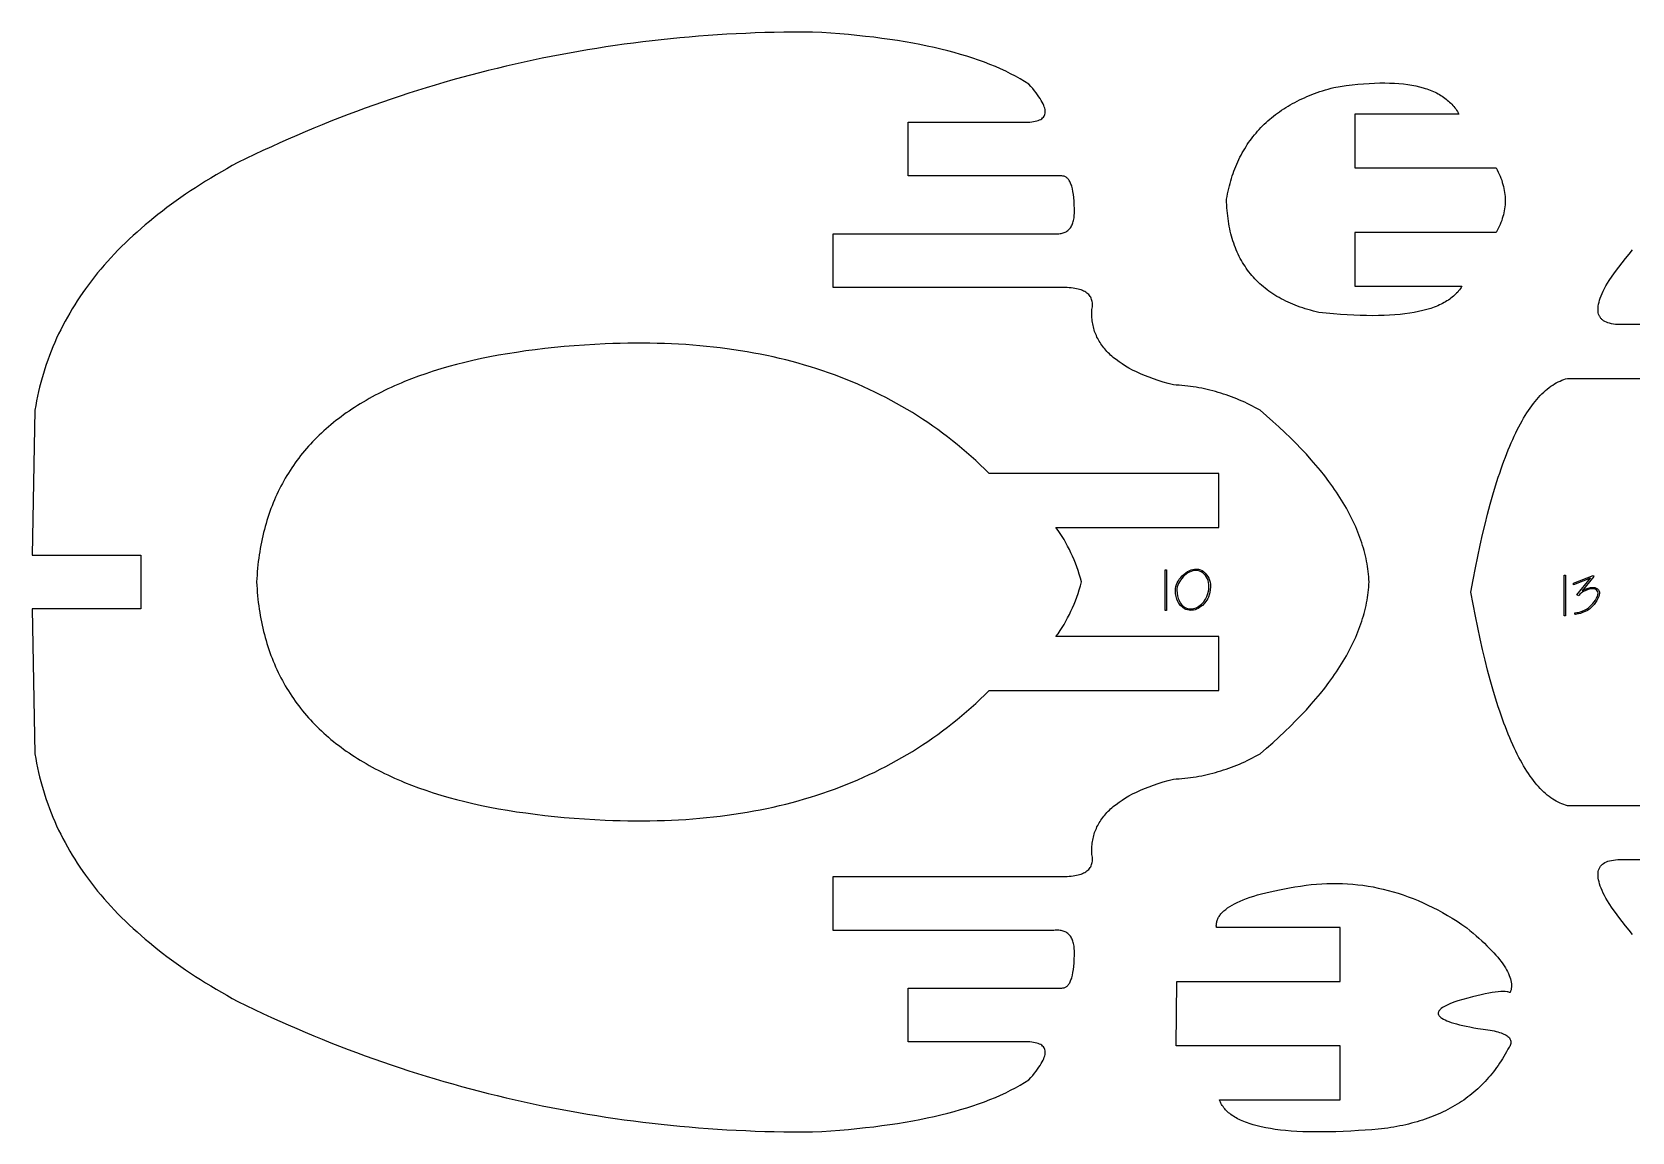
# Model space of a CAD drawing. Extents: x 0.3 to 47.7, y 0.3 to 6.
# Drawn here: x 7.138 to 10.882, y 0.287 to 2.861 of the extents above; entities that cross this region are included whole.
import ezdxf

# ---------------------------------------------------------------- set-up
doc = ezdxf.new("R2010")
doc.units = 0
doc.header["$MEASUREMENT"] = 0
doc.layers.get('0').update_dxf_attribs({"linetype": 'CONTINUOUS'})
doc.layers.add('NUMBERS', color=1, linetype='CONTINUOUS')

msp = doc.modelspace()

# ---------------------------------------------------------------- linework, layer by layer
for points in [[(9.4677, 0.4983), (9.1881, 0.4983), (9.1881, 0.6243), (9.5481, 0.6243), (9.5498, 0.6244), (9.5514, 0.6246), (9.553, 0.6249), (9.5546, 0.6255), (9.5561, 0.6261), (9.5575, 0.6269), (9.5589, 0.6279), (9.5603, 0.629), (9.5615, 0.6303), (9.5628, 0.6317), (9.564, 0.6332), (9.5651, 0.635), (9.5662, 0.6368), (9.5672, 0.6388), (9.5682, 0.641), (9.5691, 0.6433), (9.57, 0.6458), (9.5708, 0.6484), (9.5723, 0.6541), (9.5736, 0.6604), (9.5747, 0.6673), (9.5756, 0.6748), (9.5763, 0.6829), (9.5767, 0.6916), (9.577, 0.7009), (9.5771, 0.7048), (9.5772, 0.7086), (9.5771, 0.7122), (9.5769, 0.7157), (9.5766, 0.719), (9.5762, 0.7223), (9.5758, 0.7254), (9.5751, 0.7283), (9.5744, 0.7311), (9.5736, 0.7338), (9.5727, 0.7364), (9.5717, 0.7388), (9.5705, 0.7411), (9.5693, 0.7433), (9.568, 0.7453), (9.5665, 0.7472), (9.565, 0.7489), (9.5633, 0.7505), (9.5615, 0.752), (9.5597, 0.7534), (9.5577, 0.7546), (9.5556, 0.7557), (9.5534, 0.7567), (9.5511, 0.7575), (9.5487, 0.7582), (9.5462, 0.7587), (9.5436, 0.7591), (9.5409, 0.7594), (9.538, 0.7596), (9.5351, 0.7596), (9.5321, 0.7595), (9.5289, 0.7592), (9.0126, 0.7592), (9.0126, 0.8852), (9.5394, 0.8852), (9.5449, 0.8851), (9.5503, 0.885), (9.5554, 0.8851), (9.5603, 0.8853), (9.5651, 0.8856), (9.5696, 0.886), (9.574, 0.8865), (9.5781, 0.8872), (9.582, 0.8879), (9.5858, 0.8888), (9.5893, 0.8898), (9.5927, 0.8909), (9.5958, 0.8921), (9.5988, 0.8934), (9.6015, 0.8948), (9.6041, 0.8964), (9.6065, 0.8981), (9.6086, 0.8998), (9.6106, 0.9017), (9.6123, 0.9037), (9.6139, 0.9059), (9.6153, 0.9081), (9.6165, 0.9104), (9.6174, 0.9129), (9.6182, 0.9155), (9.6188, 0.9182), (9.6192, 0.921), (9.6193, 0.9239), (9.6193, 0.9269), (9.6191, 0.9301), (9.6187, 0.9333), (9.6181, 0.9367), (9.6179, 0.9406), (9.6178, 0.9444), (9.6178, 0.9482), (9.6179, 0.952), (9.6181, 0.9558), (9.6184, 0.9595), (9.6188, 0.9631), (9.6193, 0.9668), (9.62, 0.9703), (9.6207, 0.9739), (9.6215, 0.9774), (9.6224, 0.9809), (9.6234, 0.9844), (9.6245, 0.9878), (9.6257, 0.9912), (9.627, 0.9945), (9.6285, 0.9978), (9.63, 1.0011), (9.6316, 1.0043), (9.6333, 1.0075), (9.6351, 1.0107), (9.6371, 1.0138), (9.6391, 1.0169), (9.6412, 1.02), (9.6434, 1.023), (9.6457, 1.026), (9.6482, 1.0289), (9.6507, 1.0319), (9.6533, 1.0347), (9.656, 1.0376), (9.6589, 1.0404), (9.6618, 1.0432), (9.6648, 1.0459), (9.6679, 1.0486), (9.6712, 1.0513), (9.6745, 1.0539), (9.6815, 1.059), (9.6888, 1.0641), (9.6966, 1.0689), (9.7048, 1.0736), (9.7134, 1.0782), (9.7223, 1.0826), (9.7317, 1.0869), (9.7415, 1.0911), (9.7517, 1.0951), (9.7623, 1.099), (9.7733, 1.1027), (9.7847, 1.1063), (9.7965, 1.1097), (9.8087, 1.113), (9.8154, 1.1133), (9.8222, 1.1138), (9.8289, 1.1144), (9.8355, 1.115), (9.8422, 1.1158), (9.8488, 1.1167), (9.8554, 1.1176), (9.862, 1.1186), (9.8685, 1.1198), (9.875, 1.121), (9.8815, 1.1223), (9.888, 1.1238), (9.8944, 1.1253), (9.9008, 1.1269), (9.9072, 1.1286), (9.9136, 1.1304), (9.9199, 1.1323), (9.9262, 1.1343), (9.9324, 1.1364), (9.9387, 1.1386), (9.9449, 1.1409), (9.9511, 1.1433), (9.9573, 1.1457), (9.9634, 1.1483), (9.9695, 1.151), (9.9756, 1.1537), (9.9816, 1.1566), (9.9876, 1.1595), (9.9936, 1.1626), (9.9996, 1.1657), (10.0056, 1.169), (10.0115, 1.1723), (10.0266, 1.1853), (10.0414, 1.1982), (10.0556, 1.2111), (10.0694, 1.224), (10.0827, 1.2368), (10.0955, 1.2497), (10.1079, 1.2625), (10.1199, 1.2752), (10.1313, 1.288), (10.1423, 1.3007), (10.1528, 1.3134), (10.1629, 1.3261), (10.1725, 1.3387), (10.1816, 1.3513), (10.186, 1.3576), (10.1903, 1.3639), (10.1945, 1.3702), (10.1985, 1.3765), (10.2025, 1.3828), (10.2063, 1.389), (10.21, 1.3953), (10.2136, 1.4016), (10.217, 1.4078), (10.2204, 1.414), (10.2236, 1.4203), (10.2267, 1.4265), (10.2297, 1.4327), (10.2326, 1.4389), (10.2354, 1.4452), (10.238, 1.4514), (10.2406, 1.4576), (10.243, 1.4637), (10.2453, 1.4699), (10.2475, 1.4761), (10.2496, 1.4823), (10.2515, 1.4884), (10.2534, 1.4946), (10.2551, 1.5007), (10.2567, 1.5069), (10.2582, 1.513), (10.2596, 1.5192), (10.2608, 1.5253), (10.262, 1.5314), (10.263, 1.5375), (10.2639, 1.5436), (10.2647, 1.5497), (10.2654, 1.5558), (10.2659, 1.5619), (10.2664, 1.568), (10.2667, 1.5741), (10.2664, 1.5801), (10.2659, 1.5862), (10.2654, 1.5923), (10.2647, 1.5984), (10.2639, 1.6045), (10.263, 1.6106), (10.262, 1.6167), (10.2608, 1.6228), (10.2596, 1.629), (10.2582, 1.6351), (10.2567, 1.6412), (10.2551, 1.6474), (10.2534, 1.6535), (10.2515, 1.6597), (10.2496, 1.6658), (10.2475, 1.672), (10.2453, 1.6782), (10.243, 1.6844), (10.2406, 1.6906), (10.238, 1.6968), (10.2354, 1.703), (10.2326, 1.7092), (10.2297, 1.7154), (10.2267, 1.7216), (10.2236, 1.7278), (10.2204, 1.7341), (10.217, 1.7403), (10.2136, 1.7466), (10.21, 1.7528), (10.2063, 1.7591), (10.2025, 1.7654), (10.1985, 1.7716), (10.1945, 1.7779), (10.1903, 1.7842), (10.186, 1.7905), (10.1816, 1.7968), (10.1725, 1.8094), (10.1629, 1.8221), (10.1528, 1.8347), (10.1423, 1.8474), (10.1313, 1.8601), (10.1199, 1.8729), (10.1079, 1.8857), (10.0955, 1.8985), (10.0827, 1.9113), (10.0694, 1.9241), (10.0556, 1.937), (10.0414, 1.9499), (10.0266, 1.9629), (10.0115, 1.9758), (10.0056, 1.9792), (9.9996, 1.9824), (9.9936, 1.9855), (9.9876, 1.9886), (9.9816, 1.9915), (9.9756, 1.9944), (9.9695, 1.9971), (9.9634, 1.9998), (9.9573, 2.0024), (9.9511, 2.0049), (9.9449, 2.0072), (9.9387, 2.0095), (9.9324, 2.0117), (9.9262, 2.0138), (9.9199, 2.0158), (9.9136, 2.0177), (9.9072, 2.0195), (9.9008, 2.0212), (9.8944, 2.0228), (9.888, 2.0244), (9.8815, 2.0258), (9.875, 2.0271), (9.8685, 2.0283), (9.862, 2.0295), (9.8554, 2.0305), (9.8488, 2.0315), (9.8422, 2.0323), (9.8355, 2.0331), (9.8289, 2.0337), (9.8222, 2.0343), (9.8154, 2.0348), (9.8087, 2.0351), (9.7965, 2.0384), (9.7847, 2.0419), (9.7733, 2.0454), (9.7623, 2.0492), (9.7517, 2.053), (9.7415, 2.057), (9.7317, 2.0612), (9.7223, 2.0655), (9.7134, 2.0699), (9.7048, 2.0745), (9.6966, 2.0792), (9.6888, 2.0841), (9.6815, 2.0891), (9.6745, 2.0942), (9.6712, 2.0969), (9.6679, 2.0995), (9.6648, 2.1022), (9.6618, 2.105), (9.6589, 2.1077), (9.656, 2.1105), (9.6533, 2.1134), (9.6507, 2.1163), (9.6482, 2.1192), (9.6457, 2.1221), (9.6434, 2.1251), (9.6412, 2.1281), (9.6391, 2.1312), (9.6371, 2.1343), (9.6351, 2.1374), (9.6333, 2.1406), (9.6316, 2.1438), (9.63, 2.147), (9.6285, 2.1503), (9.627, 2.1536), (9.6257, 2.157), (9.6245, 2.1603), (9.6234, 2.1637), (9.6224, 2.1672), (9.6215, 2.1707), (9.6207, 2.1742), (9.62, 2.1778), (9.6193, 2.1814), (9.6188, 2.185), (9.6184, 2.1887), (9.6181, 2.1924), (9.6179, 2.1961), (9.6178, 2.1999), (9.6178, 2.2037), (9.6179, 2.2075), (9.6181, 2.2114), (9.6187, 2.2148), (9.6191, 2.2181), (9.6193, 2.2212), (9.6193, 2.2242), (9.6192, 2.2272), (9.6188, 2.23), (9.6182, 2.2326), (9.6174, 2.2352), (9.6165, 2.2377), (9.6153, 2.24), (9.6139, 2.2423), (9.6123, 2.2444), (9.6106, 2.2464), (9.6086, 2.2483), (9.6065, 2.2501), (9.6041, 2.2517), (9.6015, 2.2533), (9.5988, 2.2547), (9.5958, 2.2561), (9.5927, 2.2573), (9.5893, 2.2584), (9.5858, 2.2593), (9.582, 2.2602), (9.5781, 2.261), (9.574, 2.2616), (9.5696, 2.2621), (9.5651, 2.2625), (9.5603, 2.2628), (9.5554, 2.263), (9.5503, 2.2631), (9.5449, 2.2631), (9.5394, 2.2629), (9.0126, 2.2629), (9.0126, 2.3889), (9.5289, 2.3889), (9.5321, 2.3886), (9.5351, 2.3885), (9.538, 2.3885), (9.5409, 2.3887), (9.5436, 2.389), (9.5462, 2.3894), (9.5487, 2.39), (9.5511, 2.3906), (9.5534, 2.3915), (9.5556, 2.3924), (9.5577, 2.3935), (9.5597, 2.3947), (9.5615, 2.3961), (9.5633, 2.3976), (9.565, 2.3992), (9.5665, 2.401), (9.568, 2.4028), (9.5693, 2.4049), (9.5705, 2.407), (9.5717, 2.4093), (9.5727, 2.4117), (9.5736, 2.4143), (9.5744, 2.417), (9.5751, 2.4198), (9.5758, 2.4228), (9.5762, 2.4259), (9.5766, 2.4291), (9.5769, 2.4324), (9.5771, 2.4359), (9.5772, 2.4395), (9.5771, 2.4433), (9.577, 2.4472), (9.5767, 2.4565), (9.5763, 2.4652), (9.5756, 2.4733), (9.5747, 2.4808), (9.5736, 2.4877), (9.5723, 2.494), (9.5708, 2.4997), (9.57, 2.5023), (9.5691, 2.5048), (9.5682, 2.5071), (9.5672, 2.5093), (9.5662, 2.5113), (9.5651, 2.5132), (9.564, 2.5149), (9.5628, 2.5164), (9.5615, 2.5179), (9.5603, 2.5191), (9.5589, 2.5202), (9.5575, 2.5212), (9.5561, 2.522), (9.5546, 2.5227), (9.553, 2.5232), (9.5514, 2.5235), (9.5498, 2.5237), (9.5481, 2.5238), (9.1881, 2.5238), (9.1881, 2.6498), (9.4677, 2.6498), (9.4726, 2.65), (9.4772, 2.6504), (9.4815, 2.651), (9.4855, 2.6517), (9.4891, 2.6526), (9.4925, 2.6536), (9.4955, 2.6549), (9.4982, 2.6562), (9.5006, 2.6578), (9.5027, 2.6595), (9.5045, 2.6614), (9.506, 2.6634), (9.5072, 2.6656), (9.508, 2.668), (9.5086, 2.6705), (9.5088, 2.6732), (9.5088, 2.6761), (9.5084, 2.6791), (9.5077, 2.6823), (9.5067, 2.6856), (9.5054, 2.6891), (9.5037, 2.6928), (9.5018, 2.6967), (9.4995, 2.7007), (9.497, 2.7049), (9.4941, 2.7092), (9.4909, 2.7137), (9.4874, 2.7184), (9.4836, 2.7232), (9.4795, 2.7282), (9.4751, 2.7333), (9.4704, 2.7387), (9.4603, 2.745), (9.4499, 2.7512), (9.4391, 2.7572), (9.4279, 2.763), (9.4164, 2.7687), (9.4045, 2.7742), (9.3922, 2.7796), (9.3796, 2.7848), (9.3665, 2.7898), (9.3531, 2.7947), (9.3394, 2.7994), (9.3252, 2.8039), (9.3107, 2.8083), (9.2958, 2.8125), (9.2806, 2.8166), (9.2649, 2.8205), (9.2489, 2.8242), (9.2326, 2.8278), (9.2158, 2.8312), (9.1987, 2.8344), (9.1812, 2.8375), (9.1633, 2.8404), (9.1451, 2.8432), (9.1265, 2.8458), (9.1075, 2.8482), (9.0882, 2.8505), (9.0684, 2.8526), (9.0483, 2.8545), (9.0279, 2.8563), (9.007, 2.8579), (8.9858, 2.8593), (8.9642, 2.8606), (8.9418, 2.8606), (8.9194, 2.8605), (8.897, 2.8602), (8.8747, 2.8597), (8.8524, 2.8591), (8.8302, 2.8584), (8.808, 2.8574), (8.7859, 2.8564), (8.7638, 2.8552), (8.7418, 2.8538), (8.7198, 2.8523), (8.6978, 2.8506), (8.6759, 2.8488), (8.6541, 2.8468), (8.6323, 2.8447), (8.6105, 2.8425), (8.5888, 2.84), (8.5671, 2.8375), (8.5455, 2.8347), (8.5239, 2.8318), (8.5023, 2.8288), (8.4809, 2.8256), (8.4594, 2.8223), (8.438, 2.8188), (8.4167, 2.8152), (8.3953, 2.8114), (8.3741, 2.8075), (8.3529, 2.8034), (8.3317, 2.7991), (8.3106, 2.7947), (8.2895, 2.7902), (8.2684, 2.7855), (8.2475, 2.7806), (8.2265, 2.7756), (8.2056, 2.7705), (8.1848, 2.7652), (8.164, 2.7597), (8.1432, 2.7541), (8.1225, 2.7484), (8.1018, 2.7425), (8.0812, 2.7364), (8.0606, 2.7302), (8.0401, 2.7238), (8.0196, 2.7173), (7.9991, 2.7106), (7.9787, 2.7038), (7.9584, 2.6968), (7.9381, 2.6897), (7.9178, 2.6824), (7.8976, 2.675), (7.8775, 2.6674), (7.8573, 2.6597), (7.8373, 2.6518), (7.8172, 2.6438), (7.7972, 2.6356), (7.7773, 2.6273), (7.7574, 2.6188), (7.7376, 2.6102), (7.7178, 2.6014), (7.698, 2.5924), (7.6783, 2.5833), (7.6586, 2.5741), (7.639, 2.5647), (7.6194, 2.5552), (7.6064, 2.548), (7.5936, 2.5409), (7.581, 2.5336), (7.5685, 2.5263), (7.5562, 2.5189), (7.5441, 2.5115), (7.5322, 2.504), (7.5204, 2.4965), (7.5088, 2.4889), (7.4974, 2.4812), (7.4862, 2.4735), (7.4752, 2.4657), (7.4643, 2.4578), (7.4536, 2.4499), (7.4431, 2.4419), (7.4327, 2.4339), (7.4226, 2.4258), (7.4126, 2.4176), (7.4028, 2.4094), (7.3932, 2.4011), (7.3837, 2.3928), (7.3744, 2.3844), (7.3653, 2.3759), (7.3564, 2.3674), (7.3477, 2.3588), (7.3391, 2.3501), (7.3307, 2.3414), (7.3225, 2.3326), (7.3145, 2.3238), (7.3066, 2.3149), (7.2989, 2.3059), (7.2914, 2.2969), (7.2841, 2.2878), (7.2769, 2.2787), (7.27, 2.2695), (7.2632, 2.2602), (7.2566, 2.2509), (7.2501, 2.2415), (7.2439, 2.232), (7.2378, 2.2225), (7.2319, 2.213), (7.2261, 2.2033), (7.2206, 2.1936), (7.2152, 2.1839), (7.21, 2.174), (7.205, 2.1642), (7.2001, 2.1542), (7.1955, 2.1442), (7.191, 2.1342), (7.1867, 2.124), (7.1825, 2.1138), (7.1786, 2.1036), (7.1748, 2.0933), (7.1712, 2.0829), (7.1677, 2.0725), (7.1645, 2.062), (7.1614, 2.0514), (7.1585, 2.0408), (7.1558, 2.0301), (7.1533, 2.0194), (7.1509, 2.0086), (7.1487, 1.9977), (7.1467, 1.9868), (7.1449, 1.9758), (7.1379, 1.6371), (7.3925, 1.6371), (7.3925, 1.5111), (7.1379, 1.5111), (7.1449, 1.1723), (7.1467, 1.1613), (7.1487, 1.1504), (7.1509, 1.1395), (7.1533, 1.1287), (7.1558, 1.118), (7.1585, 1.1073), (7.1614, 1.0967), (7.1645, 1.0861), (7.1677, 1.0756), (7.1712, 1.0652), (7.1748, 1.0548), (7.1786, 1.0445), (7.1825, 1.0343), (7.1867, 1.0241), (7.191, 1.014), (7.1955, 1.0039), (7.2001, 0.9939), (7.205, 0.984), (7.21, 0.9741), (7.2152, 0.9643), (7.2206, 0.9545), (7.2261, 0.9448), (7.2319, 0.9352), (7.2378, 0.9256), (7.2439, 0.9161), (7.2501, 0.9066), (7.2566, 0.8972), (7.2632, 0.8879), (7.27, 0.8786), (7.2769, 0.8694), (7.2841, 0.8603), (7.2914, 0.8512), (7.2989, 0.8422), (7.3066, 0.8332), (7.3145, 0.8243), (7.3225, 0.8155), (7.3307, 0.8067), (7.3391, 0.798), (7.3477, 0.7894), (7.3564, 0.7808), (7.3653, 0.7722), (7.3744, 0.7638), (7.3837, 0.7554), (7.3932, 0.747), (7.4028, 0.7387), (7.4126, 0.7305), (7.4226, 0.7223), (7.4327, 0.7142), (7.4431, 0.7062), (7.4536, 0.6982), (7.4643, 0.6903), (7.4752, 0.6825), (7.4862, 0.6747), (7.4974, 0.6669), (7.5088, 0.6593), (7.5204, 0.6516), (7.5322, 0.6441), (7.5441, 0.6366), (7.5562, 0.6292), (7.5685, 0.6218), (7.581, 0.6145), (7.5936, 0.6073), (7.6064, 0.6001), (7.6194, 0.593), (7.639, 0.5834), (7.6586, 0.574), (7.6783, 0.5648), (7.698, 0.5557), (7.7178, 0.5468), (7.7376, 0.538), (7.7574, 0.5293), (7.7773, 0.5208), (7.7972, 0.5125), (7.8172, 0.5043), (7.8373, 0.4963), (7.8573, 0.4884), (7.8775, 0.4807), (7.8976, 0.4731), (7.9178, 0.4657), (7.9381, 0.4584), (7.9584, 0.4513), (7.9787, 0.4443), (7.9991, 0.4375), (8.0196, 0.4308), (8.0401, 0.4243), (8.0606, 0.4179), (8.0812, 0.4117), (8.1018, 0.4057), (8.1225, 0.3998), (8.1432, 0.394), (8.164, 0.3884), (8.1848, 0.3829), (8.2056, 0.3776), (8.2265, 0.3725), (8.2475, 0.3675), (8.2684, 0.3626), (8.2895, 0.3579), (8.3106, 0.3534), (8.3317, 0.349), (8.3529, 0.3448), (8.3741, 0.3407), (8.3953, 0.3367), (8.4167, 0.3329), (8.438, 0.3293), (8.4594, 0.3258), (8.4809, 0.3225), (8.5023, 0.3193), (8.5239, 0.3163), (8.5455, 0.3134), (8.5671, 0.3107), (8.5888, 0.3081), (8.6105, 0.3057), (8.6323, 0.3034), (8.6541, 0.3013), (8.6759, 0.2993), (8.6978, 0.2975), (8.7198, 0.2958), (8.7418, 0.2943), (8.7638, 0.2929), (8.7859, 0.2917), (8.808, 0.2907), (8.8302, 0.2898), (8.8524, 0.289), (8.8747, 0.2884), (8.897, 0.288), (8.9194, 0.2877), (8.9418, 0.2875), (8.9642, 0.2875), (8.9858, 0.2888), (9.007, 0.2902), (9.0279, 0.2919), (9.0483, 0.2936), (9.0684, 0.2956), (9.0882, 0.2977), (9.1075, 0.2999), (9.1265, 0.3024), (9.1451, 0.3049), (9.1633, 0.3077), (9.1812, 0.3106), (9.1987, 0.3137), (9.2158, 0.3169), (9.2326, 0.3203), (9.2489, 0.3239), (9.2649, 0.3276), (9.2806, 0.3315), (9.2958, 0.3356), (9.3107, 0.3398), (9.3252, 0.3442), (9.3394, 0.3487), (9.3531, 0.3534), (9.3665, 0.3583), (9.3796, 0.3633), (9.3922, 0.3685), (9.4045, 0.3739), (9.4164, 0.3794), (9.4279, 0.3851), (9.4391, 0.3909), (9.4499, 0.397), (9.4603, 0.4031), (9.4704, 0.4095), (9.4751, 0.4148), (9.4795, 0.4199), (9.4836, 0.4249), (9.4874, 0.4298), (9.4909, 0.4344), (9.4941, 0.4389), (9.497, 0.4433), (9.4995, 0.4474), (9.5018, 0.4515), (9.5037, 0.4553), (9.5054, 0.459), (9.5067, 0.4625), (9.5077, 0.4658), (9.5084, 0.469), (9.5088, 0.4721), (9.5088, 0.4749), (9.5086, 0.4776), (9.508, 0.4801), (9.5072, 0.4825), (9.506, 0.4847), (9.5045, 0.4867), (9.5027, 0.4886), (9.5006, 0.4903), (9.4982, 0.4919), (9.4955, 0.4933), (9.4925, 0.4945), (9.4891, 0.4955), (9.4855, 0.4964), (9.4815, 0.4971), (9.4772, 0.4977), (9.4726, 0.4981)], [(10.4841, 2.2659), (10.4823, 2.2631), (10.4804, 2.2603), (10.4783, 2.2576), (10.4762, 2.2549), (10.474, 2.2523), (10.4716, 2.2498), (10.4692, 2.2473), (10.4666, 2.2449), (10.464, 2.2425), (10.4612, 2.2402), (10.4583, 2.2379), (10.4553, 2.2358), (10.4522, 2.2336), (10.449, 2.2316), (10.4457, 2.2296), (10.4422, 2.2276), (10.4387, 2.2257), (10.435, 2.2239), (10.4313, 2.2221), (10.4274, 2.2204), (10.4234, 2.2188), (10.4193, 2.2172), (10.4152, 2.2157), (10.4109, 2.2142), (10.4019, 2.2114), (10.3925, 2.2089), (10.3827, 2.2066), (10.3725, 2.2046), (10.3618, 2.2028), (10.3507, 2.2013), (10.3392, 2.1999), (10.3272, 2.1989), (10.3148, 2.198), (10.3019, 2.1974), (10.2886, 2.1971), (10.2749, 2.1969), (10.2607, 2.1971), (10.2461, 2.1974), (10.2311, 2.198), (10.2156, 2.1989), (10.1997, 2.1999), (10.1834, 2.2013), (10.1666, 2.2028), (10.1494, 2.2046), (10.1428, 2.2062), (10.1363, 2.2078), (10.1299, 2.2096), (10.1236, 2.2114), (10.1175, 2.2133), (10.1114, 2.2152), (10.1054, 2.2173), (10.0995, 2.2194), (10.0937, 2.2216), (10.0881, 2.2239), (10.0825, 2.2263), (10.077, 2.2288), (10.0717, 2.2313), (10.0664, 2.234), (10.0612, 2.2367), (10.0562, 2.2395), (10.0512, 2.2423), (10.0463, 2.2453), (10.0416, 2.2483), (10.0369, 2.2515), (10.0324, 2.2547), (10.0279, 2.2579), (10.0236, 2.2613), (10.0193, 2.2647), (10.0152, 2.2683), (10.0112, 2.2719), (10.0072, 2.2756), (10.0034, 2.2793), (9.9997, 2.2832), (9.996, 2.2871), (9.9925, 2.2912), (9.9891, 2.2953), (9.9857, 2.2994), (9.9825, 2.3037), (9.9794, 2.308), (9.9764, 2.3125), (9.9735, 2.317), (9.9706, 2.3216), (9.9679, 2.3262), (9.9653, 2.331), (9.9628, 2.3358), (9.9604, 2.3407), (9.9581, 2.3457), (9.9559, 2.3508), (9.9538, 2.356), (9.9518, 2.3612), (9.9499, 2.3665), (9.9481, 2.372), (9.9464, 2.3774), (9.9448, 2.383), (9.9433, 2.3887), (9.9419, 2.3944), (9.9407, 2.4002), (9.9395, 2.4061), (9.9384, 2.4121), (9.9374, 2.4181), (9.9366, 2.4243), (9.9358, 2.4305), (9.9351, 2.4368), (9.9345, 2.4432), (9.9341, 2.4497), (9.9337, 2.4562), (9.9334, 2.4629), (9.9333, 2.4696), (9.9344, 2.4759), (9.9356, 2.4822), (9.937, 2.4884), (9.9384, 2.4945), (9.9398, 2.5005), (9.9414, 2.5065), (9.9431, 2.5124), (9.9448, 2.5183), (9.9467, 2.524), (9.9486, 2.5297), (9.9506, 2.5354), (9.9527, 2.5409), (9.9549, 2.5464), (9.9572, 2.5518), (9.9596, 2.5571), (9.9621, 2.5624), (9.9646, 2.5676), (9.9672, 2.5727), (9.97, 2.5778), (9.9728, 2.5827), (9.9757, 2.5876), (9.9787, 2.5925), (9.9818, 2.5972), (9.9849, 2.6019), (9.9882, 2.6066), (9.9915, 2.6111), (9.995, 2.6156), (9.9985, 2.62), (10.0021, 2.6243), (10.0058, 2.6286), (10.0096, 2.6328), (10.0135, 2.6369), (10.0174, 2.641), (10.0215, 2.6449), (10.0256, 2.6488), (10.0299, 2.6527), (10.0342, 2.6564), (10.0386, 2.6601), (10.0431, 2.6638), (10.0477, 2.6673), (10.0523, 2.6708), (10.0571, 2.6742), (10.062, 2.6775), (10.0669, 2.6808), (10.0719, 2.684), (10.077, 2.6871), (10.0822, 2.6902), (10.0875, 2.6931), (10.0929, 2.696), (10.0984, 2.6989), (10.104, 2.7016), (10.1096, 2.7043), (10.1153, 2.7069), (10.1212, 2.7095), (10.1271, 2.712), (10.1331, 2.7144), (10.1392, 2.7167), (10.1453, 2.719), (10.1516, 2.7212), (10.158, 2.7233), (10.1644, 2.7253), (10.1709, 2.7273), (10.1776, 2.7292), (10.1843, 2.731), (10.1989, 2.7333), (10.2132, 2.7353), (10.2271, 2.737), (10.2407, 2.7384), (10.2539, 2.7396), (10.2668, 2.7405), (10.2793, 2.7411), (10.2915, 2.7414), (10.3033, 2.7415), (10.3147, 2.7413), (10.3258, 2.7409), (10.3366, 2.7402), (10.3469, 2.7392), (10.357, 2.7379), (10.3667, 2.7363), (10.376, 2.7345), (10.385, 2.7325), (10.3936, 2.7301), (10.3978, 2.7288), (10.4018, 2.7275), (10.4058, 2.7261), (10.4098, 2.7246), (10.4136, 2.723), (10.4173, 2.7214), (10.421, 2.7197), (10.4245, 2.718), (10.428, 2.7162), (10.4314, 2.7143), (10.4347, 2.7123), (10.4379, 2.7103), (10.441, 2.7082), (10.444, 2.7061), (10.4469, 2.7038), (10.4498, 2.7015), (10.4526, 2.6992), (10.4552, 2.6968), (10.4578, 2.6943), (10.4603, 2.6917), (10.4627, 2.6891), (10.465, 2.6864), (10.4673, 2.6836), (10.4694, 2.6808), (10.4715, 2.6779), (10.4734, 2.6749), (10.4753, 2.6719), (10.4771, 2.6688), (10.2331, 2.6688), (10.2331, 2.5428), (10.5642, 2.5428), (10.5668, 2.5379), (10.5691, 2.5331), (10.5713, 2.5282), (10.5734, 2.5234), (10.5753, 2.5185), (10.577, 2.5137), (10.5785, 2.5089), (10.5799, 2.5041), (10.5811, 2.4993), (10.5822, 2.4945), (10.5831, 2.4898), (10.5838, 2.485), (10.5844, 2.4803), (10.5848, 2.4755), (10.5851, 2.4708), (10.5851, 2.4661), (10.5851, 2.4614), (10.5848, 2.4567), (10.5844, 2.452), (10.5838, 2.4473), (10.5831, 2.4426), (10.5822, 2.438), (10.5811, 2.4333), (10.5799, 2.4287), (10.5785, 2.4241), (10.577, 2.4194), (10.5753, 2.4148), (10.5734, 2.4102), (10.5713, 2.4056), (10.5691, 2.4011), (10.5668, 2.3965), (10.5642, 2.3919), (10.2331, 2.3919), (10.2331, 2.2659)], [(9.6913, 1.3203), (9.915, 1.3203), (9.915, 1.4463), (9.5339, 1.4463), (9.5389, 1.4532), (9.5437, 1.4603), (9.5484, 1.4675), (9.5529, 1.4748), (9.5572, 1.4823), (9.5613, 1.49), (9.5653, 1.4977), (9.5691, 1.5056), (9.5728, 1.5137), (9.5763, 1.5219), (9.5796, 1.5302), (9.5827, 1.5387), (9.5857, 1.5473), (9.5885, 1.5561), (9.5911, 1.565), (9.5936, 1.5741), (9.5911, 1.5831), (9.5885, 1.592), (9.5857, 1.6008), (9.5827, 1.6094), (9.5796, 1.6179), (9.5763, 1.6262), (9.5728, 1.6344), (9.5691, 1.6425), (9.5653, 1.6504), (9.5613, 1.6582), (9.5572, 1.6658), (9.5529, 1.6733), (9.5484, 1.6807), (9.5437, 1.6879), (9.5389, 1.6949), (9.5339, 1.7019), (9.915, 1.7019), (9.915, 1.8278), (9.6913, 1.8278), (9.3777, 1.8278), (9.3674, 1.838), (9.3569, 1.8481), (9.3463, 1.8579), (9.3356, 1.8676), (9.3247, 1.8771), (9.3138, 1.8864), (9.3027, 1.8956), (9.2915, 1.9046), (9.2802, 1.9134), (9.2688, 1.922), (9.2573, 1.9305), (9.2456, 1.9388), (9.2339, 1.9469), (9.222, 1.9548), (9.21, 1.9626), (9.1979, 1.9702), (9.1856, 1.9776), (9.1733, 1.9849), (9.1608, 1.9919), (9.1482, 1.9988), (9.1355, 2.0056), (9.1227, 2.0121), (9.1098, 2.0185), (9.0967, 2.0247), (9.0836, 2.0307), (9.0703, 2.0366), (9.0569, 2.0423), (9.0434, 2.0478), (9.0298, 2.0532), (9.016, 2.0583), (9.0021, 2.0633), (8.9882, 2.0681), (8.9741, 2.0728), (8.9599, 2.0773), (8.9455, 2.0816), (8.9311, 2.0857), (8.9165, 2.0896), (8.9018, 2.0934), (8.887, 2.097), (8.8721, 2.1005), (8.8571, 2.1037), (8.842, 2.1068), (8.8267, 2.1097), (8.8113, 2.1125), (8.7958, 2.115), (8.7802, 2.1174), (8.7645, 2.1197), (8.7486, 2.1217), (8.7327, 2.1236), (8.7166, 2.1253), (8.7004, 2.1268), (8.6841, 2.1282), (8.6677, 2.1293), (8.6511, 2.1304), (8.6344, 2.1312), (8.6177, 2.1319), (8.6008, 2.1323), (8.5838, 2.1327), (8.5666, 2.1328), (8.5494, 2.1328), (8.532, 2.1326), (8.5145, 2.1322), (8.497, 2.1316), (8.4792, 2.1309), (8.4547, 2.1297), (8.4305, 2.1282), (8.4067, 2.1265), (8.3833, 2.1246), (8.3603, 2.1224), (8.3376, 2.12), (8.3153, 2.1174), (8.2934, 2.1145), (8.2719, 2.1113), (8.2507, 2.108), (8.2299, 2.1044), (8.2095, 2.1006), (8.1894, 2.0965), (8.1697, 2.0922), (8.1505, 2.0876), (8.1315, 2.0828), (8.113, 2.0778), (8.0948, 2.0726), (8.077, 2.0671), (8.0596, 2.0613), (8.0425, 2.0554), (8.0258, 2.0492), (8.0095, 2.0427), (8.0015, 2.0394), (7.9936, 2.036), (7.9858, 2.0326), (7.9781, 2.0291), (7.9704, 2.0256), (7.9629, 2.0219), (7.9554, 2.0183), (7.9481, 2.0145), (7.9408, 2.0108), (7.9337, 2.0069), (7.9266, 2.003), (7.9196, 1.999), (7.9127, 1.995), (7.9059, 1.9909), (7.8992, 1.9868), (7.8926, 1.9826), (7.8861, 1.9783), (7.8797, 1.974), (7.8733, 1.9696), (7.8671, 1.9652), (7.861, 1.9607), (7.8549, 1.9561), (7.849, 1.9515), (7.8431, 1.9468), (7.8374, 1.9421), (7.8317, 1.9373), (7.8261, 1.9325), (7.8206, 1.9275), (7.8152, 1.9226), (7.8099, 1.9175), (7.8047, 1.9124), (7.7996, 1.9073), (7.7946, 1.9021), (7.7897, 1.8968), (7.7849, 1.8915), (7.7801, 1.8861), (7.7755, 1.8806), (7.7709, 1.8751), (7.7665, 1.8696), (7.7621, 1.8639), (7.7579, 1.8583), (7.7537, 1.8525), (7.7496, 1.8467), (7.7456, 1.8408), (7.7417, 1.8349), (7.7379, 1.8289), (7.7342, 1.8229), (7.7306, 1.8168), (7.7271, 1.8106), (7.7237, 1.8044), (7.7204, 1.7981), (7.7171, 1.7918), (7.714, 1.7854), (7.7109, 1.7789), (7.708, 1.7724), (7.7051, 1.7659), (7.7023, 1.7592), (7.6997, 1.7525), (7.6971, 1.7458), (7.6946, 1.739), (7.6922, 1.7321), (7.6899, 1.7252), (7.6877, 1.7182), (7.6856, 1.7111), (7.6836, 1.704), (7.6816, 1.6968), (7.6798, 1.6896), (7.6781, 1.6823), (7.6764, 1.675), (7.6749, 1.6676), (7.6734, 1.6601), (7.672, 1.6526), (7.6708, 1.645), (7.6696, 1.6373), (7.6685, 1.6296), (7.6675, 1.6219), (7.6666, 1.6141), (7.6658, 1.6062), (7.6651, 1.5982), (7.6645, 1.5902), (7.664, 1.5822), (7.6636, 1.5741), (7.664, 1.5659), (7.6645, 1.5579), (7.6651, 1.5499), (7.6658, 1.5419), (7.6666, 1.5341), (7.6675, 1.5262), (7.6685, 1.5185), (7.6696, 1.5108), (7.6708, 1.5031), (7.672, 1.4955), (7.6734, 1.488), (7.6749, 1.4806), (7.6764, 1.4732), (7.6781, 1.4658), (7.6798, 1.4585), (7.6816, 1.4513), (7.6836, 1.4441), (7.6856, 1.437), (7.6877, 1.43), (7.6899, 1.423), (7.6922, 1.416), (7.6946, 1.4092), (7.6971, 1.4024), (7.6997, 1.3956), (7.7023, 1.3889), (7.7051, 1.3823), (7.708, 1.3757), (7.7109, 1.3692), (7.714, 1.3627), (7.7171, 1.3563), (7.7204, 1.35), (7.7237, 1.3437), (7.7271, 1.3375), (7.7306, 1.3313), (7.7342, 1.3252), (7.7379, 1.3192), (7.7417, 1.3132), (7.7456, 1.3073), (7.7496, 1.3014), (7.7537, 1.2956), (7.7579, 1.2899), (7.7621, 1.2842), (7.7665, 1.2786), (7.7709, 1.273), (7.7755, 1.2675), (7.7801, 1.262), (7.7849, 1.2566), (7.7897, 1.2513), (7.7946, 1.246), (7.7996, 1.2408), (7.8047, 1.2357), (7.8099, 1.2306), (7.8152, 1.2256), (7.8206, 1.2206), (7.8261, 1.2157), (7.8317, 1.2108), (7.8374, 1.206), (7.8431, 1.2013), (7.849, 1.1966), (7.8549, 1.192), (7.861, 1.1874), (7.8671, 1.1829), (7.8733, 1.1785), (7.8797, 1.1741), (7.8861, 1.1698), (7.8926, 1.1655), (7.8992, 1.1613), (7.9059, 1.1572), (7.9127, 1.1531), (7.9196, 1.1491), (7.9266, 1.1451), (7.9337, 1.1412), (7.9408, 1.1374), (7.9481, 1.1336), (7.9554, 1.1298), (7.9629, 1.1262), (7.9704, 1.1226), (7.9781, 1.119), (7.9858, 1.1155), (7.9936, 1.1121), (8.0015, 1.1087), (8.0095, 1.1054), (8.0258, 1.099), (8.0425, 1.0928), (8.0596, 1.0868), (8.077, 1.0811), (8.0948, 1.0756), (8.113, 1.0703), (8.1315, 1.0653), (8.1505, 1.0605), (8.1697, 1.056), (8.1894, 1.0516), (8.2095, 1.0476), (8.2299, 1.0437), (8.2507, 1.0401), (8.2719, 1.0368), (8.2934, 1.0337), (8.3153, 1.0308), (8.3376, 1.0281), (8.3603, 1.0257), (8.3833, 1.0235), (8.4067, 1.0216), (8.4305, 1.0199), (8.4547, 1.0185), (8.4792, 1.0172), (8.497, 1.0165), (8.5145, 1.0159), (8.532, 1.0156), (8.5494, 1.0154), (8.5666, 1.0153), (8.5838, 1.0155), (8.6008, 1.0158), (8.6177, 1.0163), (8.6344, 1.0169), (8.6511, 1.0178), (8.6677, 1.0188), (8.6841, 1.02), (8.7004, 1.0213), (8.7166, 1.0228), (8.7327, 1.0245), (8.7486, 1.0264), (8.7645, 1.0285), (8.7802, 1.0307), (8.7958, 1.0331), (8.8113, 1.0356), (8.8267, 1.0384), (8.842, 1.0413), (8.8571, 1.0444), (8.8721, 1.0477), (8.887, 1.0511), (8.9018, 1.0547), (8.9165, 1.0585), (8.9311, 1.0624), (8.9455, 1.0666), (8.9599, 1.0709), (8.9741, 1.0753), (8.9882, 1.08), (9.0021, 1.0848), (9.016, 1.0898), (9.0298, 1.095), (9.0434, 1.1003), (9.0569, 1.1058), (9.0703, 1.1115), (9.0836, 1.1174), (9.0967, 1.1234), (9.1098, 1.1296), (9.1227, 1.136), (9.1355, 1.1426), (9.1482, 1.1493), (9.1608, 1.1562), (9.1733, 1.1633), (9.1856, 1.1705), (9.1979, 1.1779), (9.21, 1.1855), (9.222, 1.1933), (9.2339, 1.2012), (9.2456, 1.2094), (9.2573, 1.2177), (9.2688, 1.2261), (9.2802, 1.2348), (9.2915, 1.2436), (9.3027, 1.2525), (9.3138, 1.2617), (9.3247, 1.271), (9.3356, 1.2805), (9.3463, 1.2902), (9.3569, 1.3001), (9.3674, 1.3101), (9.3777, 1.3203)], [(9.9095, 0.7657), (9.9093, 0.7678), (9.9092, 0.7699), (9.9093, 0.772), (9.9095, 0.7741), (9.9097, 0.7761), (9.9101, 0.7782), (9.9106, 0.7802), (9.9112, 0.7822), (9.9119, 0.7842), (9.9127, 0.7861), (9.9137, 0.7881), (9.9147, 0.79), (9.9159, 0.7919), (9.9171, 0.7938), (9.9185, 0.7957), (9.92, 0.7975), (9.9215, 0.7994), (9.9232, 0.8012), (9.9269, 0.8048), (9.9311, 0.8083), (9.9357, 0.8117), (9.9407, 0.8151), (9.9462, 0.8183), (9.9521, 0.8215), (9.9584, 0.8247), (9.9652, 0.8277), (9.9724, 0.8307), (9.9801, 0.8336), (9.9881, 0.8365), (9.9967, 0.8393), (10.0056, 0.8419), (10.015, 0.8446), (10.0249, 0.8471), (10.0351, 0.8496), (10.0458, 0.852), (10.057, 0.8543), (10.0686, 0.8566), (10.0806, 0.8587), (10.093, 0.8608), (10.1059, 0.8629), (10.1193, 0.8648), (10.1315, 0.8663), (10.1438, 0.8674), (10.156, 0.8682), (10.1682, 0.8688), (10.1803, 0.8691), (10.1924, 0.869), (10.2045, 0.8687), (10.2165, 0.8681), (10.2285, 0.8672), (10.2405, 0.866), (10.2524, 0.8645), (10.2643, 0.8627), (10.2762, 0.8606), (10.288, 0.8582), (10.2998, 0.8556), (10.3116, 0.8526), (10.3233, 0.8493), (10.335, 0.8458), (10.3467, 0.842), (10.3583, 0.8378), (10.3699, 0.8334), (10.3814, 0.8287), (10.393, 0.8237), (10.4045, 0.8184), (10.4159, 0.8128), (10.4273, 0.8069), (10.4387, 0.8007), (10.4501, 0.7942), (10.4614, 0.7874), (10.4727, 0.7804), (10.4839, 0.773), (10.4952, 0.7653), (10.5028, 0.759), (10.5101, 0.7528), (10.5171, 0.7467), (10.5239, 0.7406), (10.5304, 0.7347), (10.5365, 0.7289), (10.5424, 0.7232), (10.548, 0.7176), (10.5534, 0.7121), (10.5584, 0.7066), (10.5631, 0.7013), (10.5676, 0.6961), (10.5718, 0.691), (10.5757, 0.686), (10.5793, 0.6811), (10.5826, 0.6763), (10.5856, 0.6716), (10.5883, 0.6671), (10.5908, 0.6626), (10.5929, 0.6582), (10.5948, 0.6539), (10.5964, 0.6497), (10.5977, 0.6456), (10.5987, 0.6417), (10.5995, 0.6378), (10.5999, 0.634), (10.6001, 0.6303), (10.5999, 0.6268), (10.5995, 0.6233), (10.5988, 0.6199), (10.5978, 0.6167), (10.5966, 0.6135), (10.5951, 0.6141), (10.5934, 0.6146), (10.5916, 0.615), (10.5897, 0.6153), (10.5853, 0.6158), (10.5804, 0.6159), (10.5748, 0.6158), (10.5687, 0.6153), (10.5619, 0.6146), (10.5546, 0.6135), (10.5466, 0.6122), (10.5381, 0.6105), (10.5289, 0.6086), (10.5192, 0.6063), (10.5088, 0.6038), (10.4979, 0.6009), (10.4863, 0.5978), (10.4742, 0.5943), (10.4675, 0.592), (10.4613, 0.5897), (10.4557, 0.5874), (10.4506, 0.5851), (10.4461, 0.5828), (10.442, 0.5806), (10.4385, 0.5784), (10.4355, 0.5762), (10.433, 0.574), (10.432, 0.573), (10.4311, 0.5719), (10.4303, 0.5708), (10.4297, 0.5698), (10.4292, 0.5687), (10.4288, 0.5676), (10.4285, 0.5666), (10.4284, 0.5656), (10.4284, 0.5645), (10.4286, 0.5635), (10.4288, 0.5625), (10.4293, 0.5614), (10.4298, 0.5604), (10.4305, 0.5594), (10.4313, 0.5584), (10.4322, 0.5574), (10.4345, 0.5554), (10.4373, 0.5534), (10.4406, 0.5515), (10.4444, 0.5496), (10.4488, 0.5477), (10.4537, 0.5458), (10.4591, 0.5439), (10.465, 0.5421), (10.4715, 0.5403), (10.4785, 0.5384), (10.486, 0.5367), (10.4941, 0.5349), (10.5027, 0.5332), (10.5118, 0.5314), (10.5214, 0.5297), (10.5335, 0.5283), (10.5392, 0.5275), (10.5447, 0.5267), (10.5498, 0.5258), (10.5547, 0.5248), (10.5594, 0.5238), (10.5638, 0.5228), (10.5679, 0.5217), (10.5718, 0.5205), (10.5754, 0.5193), (10.5787, 0.518), (10.5818, 0.5166), (10.5847, 0.5152), (10.5872, 0.5138), (10.5896, 0.5123), (10.5916, 0.5107), (10.5934, 0.5091), (10.5949, 0.5075), (10.5962, 0.5058), (10.5972, 0.504), (10.598, 0.5022), (10.5985, 0.5003), (10.5987, 0.4983), (10.5987, 0.4963), (10.5984, 0.4943), (10.5979, 0.4922), (10.5971, 0.49), (10.596, 0.4878), (10.5947, 0.4856), (10.5931, 0.4833), (10.5913, 0.4809), (10.5883, 0.4753), (10.5852, 0.4698), (10.5821, 0.4643), (10.5789, 0.459), (10.5756, 0.4537), (10.5722, 0.4485), (10.5687, 0.4434), (10.5652, 0.4384), (10.5616, 0.4335), (10.5579, 0.4286), (10.5541, 0.4238), (10.5502, 0.4192), (10.5463, 0.4146), (10.5423, 0.41), (10.5382, 0.4056), (10.534, 0.4013), (10.5298, 0.397), (10.5255, 0.3928), (10.5211, 0.3887), (10.5166, 0.3847), (10.512, 0.3808), (10.5074, 0.3769), (10.5027, 0.3731), (10.4979, 0.3695), (10.493, 0.3659), (10.4881, 0.3623), (10.483, 0.3589), (10.4779, 0.3556), (10.4727, 0.3523), (10.4675, 0.3491), (10.4621, 0.346), (10.4567, 0.343), (10.4512, 0.3401), (10.4456, 0.3372), (10.4399, 0.3345), (10.4342, 0.3318), (10.4284, 0.3292), (10.4225, 0.3267), (10.4165, 0.3242), (10.4105, 0.3219), (10.4043, 0.3196), (10.3981, 0.3175), (10.3918, 0.3154), (10.3855, 0.3134), (10.379, 0.3114), (10.3725, 0.3096), (10.3659, 0.3078), (10.3592, 0.3061), (10.3525, 0.3045), (10.3456, 0.303), (10.3387, 0.3016), (10.3317, 0.3003), (10.3246, 0.299), (10.3175, 0.2978), (10.3103, 0.2967), (10.303, 0.2957), (10.2956, 0.2948), (10.2881, 0.294), (10.2729, 0.2925), (10.2575, 0.2914), (10.2417, 0.2907), (10.2237, 0.2896), (10.2062, 0.2888), (10.1892, 0.2881), (10.1727, 0.2877), (10.1567, 0.2875), (10.1413, 0.2875), (10.1263, 0.2877), (10.1118, 0.2882), (10.0979, 0.2888), (10.0844, 0.2897), (10.0715, 0.2908), (10.0591, 0.2921), (10.0471, 0.2936), (10.0357, 0.2953), (10.0248, 0.2972), (10.0144, 0.2994), (10.0045, 0.3017), (9.9951, 0.3043), (9.9862, 0.3071), (9.9819, 0.3086), (9.9778, 0.3101), (9.9738, 0.3117), (9.9699, 0.3133), (9.9661, 0.315), (9.9625, 0.3168), (9.959, 0.3186), (9.9556, 0.3204), (9.9524, 0.3223), (9.9492, 0.3243), (9.9462, 0.3263), (9.9434, 0.3283), (9.9406, 0.3305), (9.938, 0.3326), (9.9355, 0.3349), (9.9332, 0.3371), (9.9309, 0.3395), (9.9288, 0.3418), (9.9268, 0.3443), (9.925, 0.3468), (9.9232, 0.3493), (9.9216, 0.3519), (9.9201, 0.3546), (9.9188, 0.3573), (9.9176, 0.36), (9.9165, 0.3629), (10.1987, 0.3629), (10.1987, 0.4888), (9.8151, 0.4888), (9.8168, 0.6397), (10.1987, 0.6397), (10.1987, 0.7657)]]:
    msp.add_lwpolyline(points, close=True)
for points in [[(10.9561, 2.1763), (10.8599, 2.1763), (10.854, 2.1763), (10.8485, 2.1764), (10.8433, 2.1768), (10.8384, 2.1774), (10.8338, 2.1782), (10.8295, 2.1792), (10.8255, 2.1804), (10.8219, 2.1818), (10.8185, 2.1834), (10.8155, 2.1853), (10.8128, 2.1873), (10.8115, 2.1884), (10.8104, 2.1896), (10.8093, 2.1908), (10.8083, 2.1921), (10.8074, 2.1934), (10.8065, 2.1948), (10.8058, 2.1962), (10.8051, 2.1977), (10.8045, 2.1992), (10.8039, 2.2008), (10.8031, 2.2041), (10.8026, 2.2077), (10.8024, 2.2114), (10.8025, 2.2154), (10.8029, 2.2195), (10.8037, 2.2239), (10.8048, 2.2285), (10.8061, 2.2333), (10.8078, 2.2383), (10.8098, 2.2435), (10.8121, 2.249), (10.8148, 2.2546), (10.8177, 2.2605), (10.821, 2.2665), (10.8245, 2.2728), (10.8284, 2.2793), (10.8359, 2.2898), (10.8436, 2.3003), (10.8513, 2.3106), (10.8592, 2.3209), (10.8671, 2.3311), (10.8752, 2.3412), (10.8834, 2.3512)], [(10.9561, 1.0507), (10.7312, 1.0507), (10.7267, 1.0519), (10.7223, 1.0533), (10.7179, 1.055), (10.7135, 1.0568), (10.7091, 1.0589), (10.7048, 1.0611), (10.7005, 1.0636), (10.6963, 1.0663), (10.692, 1.0692), (10.6878, 1.0723), (10.6837, 1.0756), (10.6795, 1.0791), (10.6754, 1.0828), (10.6713, 1.0868), (10.6673, 1.0909), (10.6632, 1.0953), (10.6592, 1.0999), (10.6553, 1.1046), (10.6513, 1.1096), (10.6474, 1.1148), (10.6435, 1.1202), (10.6397, 1.1258), (10.6359, 1.1316), (10.6321, 1.1377), (10.6283, 1.1439), (10.6246, 1.1504), (10.6209, 1.157), (10.6172, 1.1639), (10.6136, 1.171), (10.61, 1.1783), (10.6064, 1.1858), (10.6029, 1.1935), (10.5993, 1.2014), (10.5959, 1.2095), (10.5924, 1.2178), (10.589, 1.2264), (10.5856, 1.2351), (10.5822, 1.2441), (10.5789, 1.2533), (10.5755, 1.2626), (10.5723, 1.2722), (10.569, 1.282), (10.5658, 1.292), (10.5626, 1.3022), (10.5563, 1.3233), (10.5501, 1.3452), (10.5441, 1.3679), (10.5381, 1.3915), (10.5323, 1.4159), (10.5266, 1.4412), (10.521, 1.4673), (10.5155, 1.4942), (10.5102, 1.5219), (10.505, 1.5505), (10.5102, 1.5791), (10.5155, 1.6069), (10.521, 1.6338), (10.5266, 1.6599), (10.5323, 1.6851), (10.5381, 1.7095), (10.5441, 1.7331), (10.5501, 1.7558), (10.5563, 1.7777), (10.5626, 1.7988), (10.5658, 1.809), (10.569, 1.819), (10.5723, 1.8288), (10.5755, 1.8384), (10.5789, 1.8478), (10.5822, 1.857), (10.5856, 1.8659), (10.589, 1.8747), (10.5924, 1.8832), (10.5959, 1.8916), (10.5993, 1.8997), (10.6029, 1.9076), (10.6064, 1.9153), (10.61, 1.9228), (10.6136, 1.9301), (10.6172, 1.9372), (10.6209, 1.944), (10.6246, 1.9507), (10.6283, 1.9571), (10.6321, 1.9634), (10.6359, 1.9694), (10.6397, 1.9752), (10.6435, 1.9808), (10.6474, 1.9862), (10.6513, 1.9914), (10.6553, 1.9964), (10.6592, 2.0012), (10.6632, 2.0058), (10.6673, 2.0101), (10.6713, 2.0143), (10.6754, 2.0182), (10.6795, 2.0219), (10.6837, 2.0255), (10.6878, 2.0288), (10.692, 2.0319), (10.6963, 2.0348), (10.7005, 2.0374), (10.7048, 2.0399), (10.7091, 2.0422), (10.7135, 2.0442), (10.7179, 2.0461), (10.7223, 2.0477), (10.7267, 2.0491), (10.7312, 2.0504), (10.9561, 2.0504)], [(10.8834, 0.7498), (10.8752, 0.7599), (10.8671, 0.77), (10.8592, 0.7801), (10.8513, 0.7904), (10.8436, 0.8008), (10.8359, 0.8112), (10.8284, 0.8217), (10.8245, 0.8282), (10.821, 0.8345), (10.8177, 0.8406), (10.8148, 0.8464), (10.8121, 0.8521), (10.8098, 0.8575), (10.8078, 0.8627), (10.8061, 0.8678), (10.8048, 0.8726), (10.8037, 0.8772), (10.8029, 0.8815), (10.8025, 0.8857), (10.8024, 0.8897), (10.8026, 0.8934), (10.8031, 0.8969), (10.8039, 0.9003), (10.8045, 0.9018), (10.8051, 0.9034), (10.8058, 0.9049), (10.8065, 0.9063), (10.8074, 0.9076), (10.8083, 0.909), (10.8093, 0.9102), (10.8104, 0.9114), (10.8115, 0.9126), (10.8128, 0.9137), (10.8155, 0.9158), (10.8185, 0.9176), (10.8219, 0.9192), (10.8255, 0.9207), (10.8295, 0.9219), (10.8338, 0.9229), (10.8384, 0.9237), (10.8433, 0.9242), (10.8485, 0.9246), (10.854, 0.9248), (10.8599, 0.9247), (10.9561, 0.9247)]]:
    msp.add_lwpolyline(points)
at = {"layer": 'NUMBERS'}
for points in [[(9.7926, 1.5074), (9.7892, 1.5074), (9.7892, 1.6027), (9.7926, 1.6027)], [(9.8932, 1.5464), (9.8907, 1.5388), (9.889, 1.5352), (9.887, 1.5318), (9.8823, 1.5253), (9.8765, 1.5193), (9.8732, 1.5166), (9.8698, 1.5142), (9.8665, 1.5122), (9.8631, 1.5106), (9.8597, 1.5093), (9.8562, 1.5084), (9.8527, 1.5078), (9.8492, 1.5076), (9.8454, 1.5079), (9.8418, 1.5086), (9.8382, 1.5098), (9.8348, 1.5115), (9.8298, 1.5149), (9.8255, 1.5188), (9.8218, 1.5234), (9.8188, 1.5285), (9.8165, 1.5342), (9.8149, 1.5404), (9.8139, 1.5473), (9.8135, 1.5547), (9.8138, 1.5592), (9.8145, 1.5636), (9.8158, 1.5679), (9.8176, 1.5722), (9.8198, 1.5764), (9.8226, 1.5806), (9.8258, 1.5847), (9.8296, 1.5887), (9.8336, 1.5924), (9.8376, 1.5956), (9.8417, 1.5983), (9.8459, 1.6005), (9.85, 1.6022), (9.8542, 1.6035), (9.8585, 1.6042), (9.8628, 1.6044), (9.8675, 1.6041), (9.8719, 1.6029), (9.8759, 1.601), (9.8796, 1.5984), (9.8834, 1.5949), (9.8866, 1.5912), (9.8894, 1.5872), (9.8916, 1.583), (9.8933, 1.5785), (9.8946, 1.5738), (9.8953, 1.5688), (9.8956, 1.5636), (9.895, 1.5552)], [(9.8897, 1.5471), (9.8914, 1.5555), (9.8919, 1.5635), (9.8917, 1.5683), (9.891, 1.5729), (9.8899, 1.5772), (9.8883, 1.5814), (9.8862, 1.5853), (9.8837, 1.5889), (9.8807, 1.5924), (9.8773, 1.5956), (9.8739, 1.598), (9.8702, 1.5997), (9.8663, 1.6007), (9.8621, 1.601), (9.8582, 1.6008), (9.8543, 1.6001), (9.8504, 1.5989), (9.8466, 1.5973), (9.8428, 1.5952), (9.839, 1.5927), (9.8353, 1.5897), (9.8316, 1.5862), (9.8282, 1.5825), (9.8252, 1.5787), (9.8227, 1.5748), (9.8206, 1.5709), (9.819, 1.567), (9.8179, 1.5629), (9.8172, 1.5589), (9.817, 1.5547), (9.8173, 1.5478), (9.8182, 1.5415), (9.8197, 1.5356), (9.8219, 1.5304), (9.8246, 1.5256), (9.828, 1.5214), (9.832, 1.5177), (9.8366, 1.5146), (9.8397, 1.5131), (9.8429, 1.5119), (9.8462, 1.5113), (9.8496, 1.5111), (9.8528, 1.5112), (9.856, 1.5118), (9.8591, 1.5126), (9.8622, 1.5138), (9.8653, 1.5154), (9.8684, 1.5173), (9.8744, 1.5222), (9.8797, 1.5277), (9.884, 1.5337), (9.8873, 1.5402)], [(10.7264, 1.4948), (10.723, 1.4948), (10.723, 1.5901), (10.7264, 1.5901)], [(10.8033, 1.5561), (10.8043, 1.5544), (10.805, 1.5526), (10.8055, 1.5505), (10.8056, 1.5483), (10.8052, 1.5443), (10.8041, 1.5401), (10.8022, 1.5355), (10.7996, 1.5306), (10.7967, 1.5261), (10.7934, 1.5217), (10.7898, 1.5176), (10.7859, 1.5137), (10.7821, 1.5105), (10.7775, 1.5075), (10.7722, 1.5048), (10.7662, 1.5024), (10.7611, 1.5006), (10.7566, 1.4993), (10.7527, 1.4986), (10.7494, 1.4983), (10.7481, 1.4985), (10.7481, 1.5021), (10.7498, 1.5021), (10.7529, 1.5024), (10.7566, 1.5031), (10.7656, 1.506), (10.771, 1.5083), (10.7758, 1.5108), (10.7799, 1.5135), (10.7833, 1.5164), (10.7905, 1.5239), (10.7964, 1.5318), (10.799, 1.5363), (10.8009, 1.5404), (10.8021, 1.5442), (10.8024, 1.5477), (10.802, 1.551), (10.8005, 1.5537), (10.7985, 1.5557), (10.7961, 1.5572), (10.7932, 1.558), (10.7898, 1.5583), (10.7849, 1.5579), (10.7797, 1.5566), (10.7742, 1.5545), (10.7684, 1.5515), (10.7636, 1.5485), (10.7601, 1.5458), (10.758, 1.5436), (10.7573, 1.5417), (10.7528, 1.5441), (10.7846, 1.5832), (10.7447, 1.5674), (10.7447, 1.5712), (10.7911, 1.5896), (10.7924, 1.5871), (10.7654, 1.5536), (10.7724, 1.557), (10.779, 1.5594), (10.7851, 1.5609), (10.7907, 1.5614), (10.7947, 1.561), (10.7981, 1.56), (10.8009, 1.5584)]]:
    msp.add_lwpolyline(points, close=True, dxfattribs=at)

doc.saveas('drawing.dxf')
